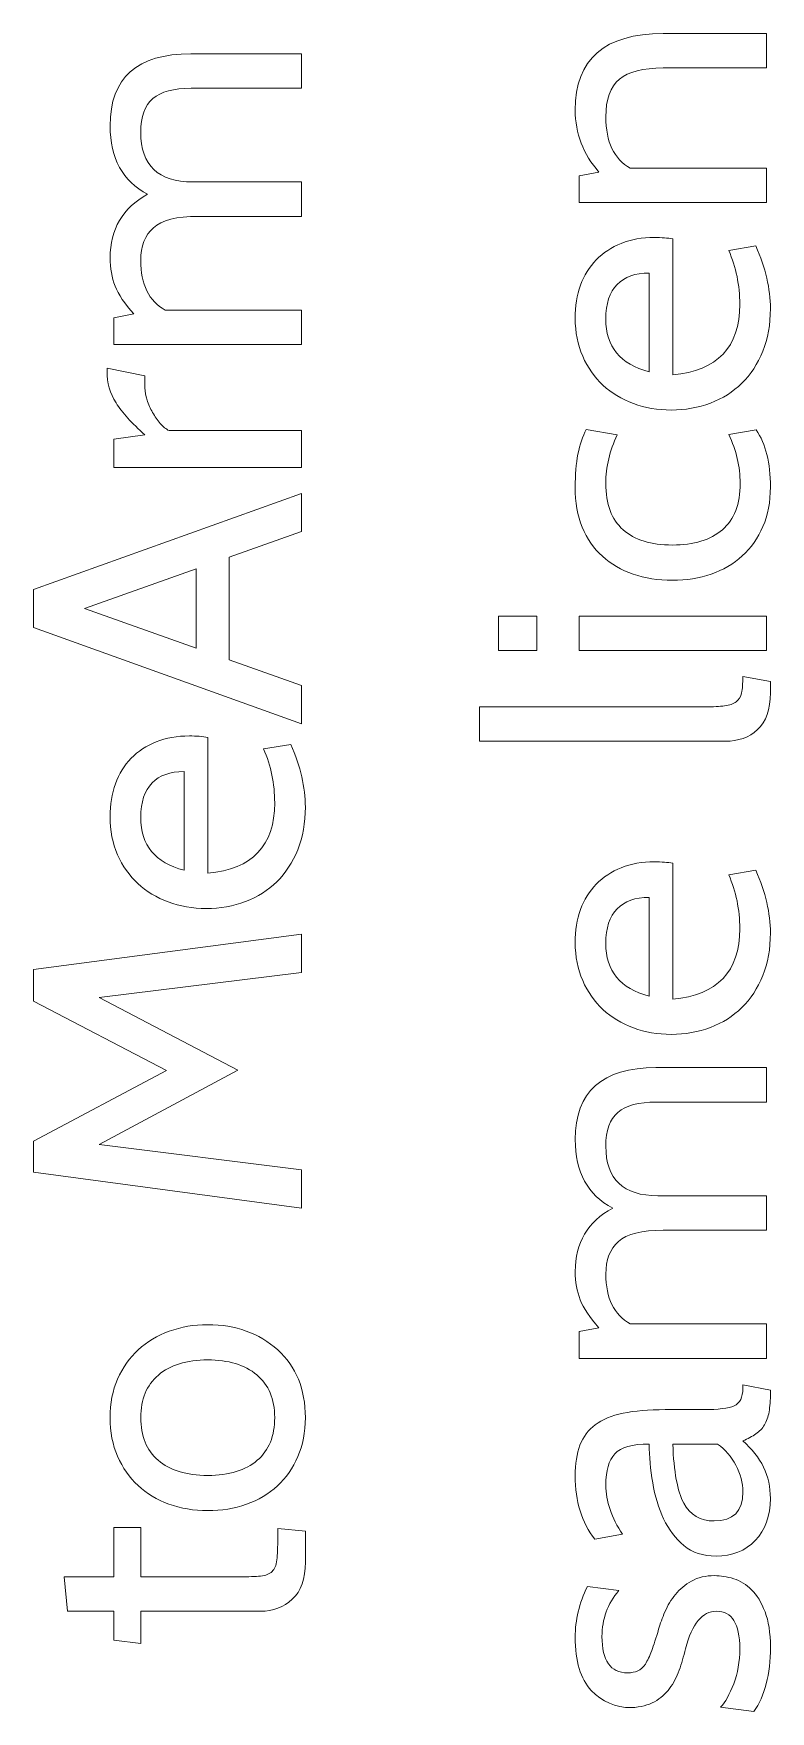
# Model space of a CAD drawing. Header units: centimetres. Extents: x -24 to 24.1, y -20.7 to 0.5.
# Drawn here: x 4.7891 to 4.9933, y -18.4268 to -17.9616 of the extents above; entities that cross this region are included whole.
import ezdxf

# ---------------------------------------------------------------- set-up
doc = ezdxf.new("R2010")
doc.units = ezdxf.units.CM
doc.header["$MEASUREMENT"] = 0
doc.layers.add('Layer 1', color=7, linetype='Continuous')

msp = doc.modelspace()

# ---------------------------------------------------------------- linework, layer by layer
at = {"layer": 'Layer 1', "color": 250, "lineweight": 9}
for points, knots in [([(4.99222, -17.961615), (4.99222, -17.961615), (4.99222, -17.971155), (4.99222, -17.971155), (4.99222, -17.971155), (4.99222, -17.971155), (4.96358, -17.971155), (4.96358, -17.971155), (4.96358, -17.971155), (4.958, -17.971155), (4.95395, -17.972205), (4.95144, -17.974285), (4.95144, -17.974285), (4.94893, -17.976375), (4.94767, -17.979855), (4.94767, -17.984735), (4.94767, -17.984735), (4.94767, -17.991665), (4.94993, -17.996395), (4.95446, -17.998945), (4.95446, -17.998945), (4.95446, -17.998945), (4.99222, -17.998945), (4.99222, -17.998945), (4.99222, -17.998945), (4.99222, -17.998945), (4.99222, -18.008485), (4.99222, -18.008485), (4.99222, -18.008485), (4.99222, -18.008485), (4.94025, -18.008485), (4.94025, -18.008485), (4.94025, -18.008485), (4.94025, -18.008485), (4.94025, -18.001065), (4.94025, -18.001065), (4.94025, -18.001065), (4.94025, -18.001065), (4.94576, -18.000005), (4.94576, -18.000005), (4.94576, -18.000005), (4.94138, -17.995055), (4.93919, -17.989325), (4.93919, -17.982825), (4.93919, -17.982825), (4.93919, -17.968685), (4.94732, -17.961615), (4.96358, -17.961615), (4.96358, -17.961615), (4.96358, -17.961615), (4.99222, -17.961615), (4.99222, -17.961615)], [0, 0, 0, 0, 0.0714286, 0.0714286, 0.0714286, 0.0714286, 0.1428571, 0.1428571, 0.1428571, 0.1428571, 0.2142857, 0.2142857, 0.2142857, 0.2142857, 0.2857143, 0.2857143, 0.2857143, 0.2857143, 0.3571429, 0.3571429, 0.3571429, 0.3571429, 0.4285714, 0.4285714, 0.4285714, 0.4285714, 0.5, 0.5, 0.5, 0.5, 0.5714286, 0.5714286, 0.5714286, 0.5714286, 0.6428571, 0.6428571, 0.6428571, 0.6428571, 0.7142857, 0.7142857, 0.7142857, 0.7142857, 0.7857143, 0.7857143, 0.7857143, 0.7857143, 0.8571429, 0.8571429, 0.8571429, 0.8571429, 1, 1, 1, 1]), ([(4.86336, -17.967235), (4.86336, -17.967235), (4.86336, -17.976775), (4.86336, -17.976775), (4.86336, -17.976775), (4.86336, -17.976775), (4.83281, -17.976775), (4.83281, -17.976775), (4.83281, -17.976775), (4.82794, -17.976775), (4.82438, -17.977735), (4.82216, -17.979645), (4.82216, -17.979645), (4.81993, -17.981555), (4.81882, -17.984665), (4.81882, -17.988975), (4.81882, -17.988975), (4.81882, -17.998165), (4.82362, -18.002765), (4.83324, -18.002765), (4.83324, -18.002765), (4.83324, -18.002765), (4.86336, -18.002765), (4.86336, -18.002765), (4.86336, -18.002765), (4.86336, -18.002765), (4.86336, -18.012305), (4.86336, -18.012305), (4.86336, -18.012305), (4.86336, -18.012305), (4.83472, -18.012305), (4.83472, -18.012305), (4.83472, -18.012305), (4.82879, -18.012305), (4.82465, -18.013345), (4.82232, -18.015435), (4.82232, -18.015435), (4.81998, -18.017525), (4.81882, -18.020545), (4.81882, -18.024505), (4.81882, -18.024505), (4.81882, -18.031145), (4.82108, -18.035745), (4.8256, -18.038285), (4.8256, -18.038285), (4.8256, -18.038285), (4.86336, -18.038285), (4.86336, -18.038285), (4.86336, -18.038285), (4.86336, -18.038285), (4.86336, -18.047835), (4.86336, -18.047835), (4.86336, -18.047835), (4.86336, -18.047835), (4.81139, -18.047835), (4.81139, -18.047835), (4.81139, -18.047835), (4.81139, -18.047835), (4.81139, -18.040415), (4.81139, -18.040415), (4.81139, -18.040415), (4.81139, -18.040415), (4.81691, -18.039355), (4.81691, -18.039355), (4.81691, -18.039355), (4.81436, -18.036525), (4.81263, -18.033945), (4.81171, -18.031605), (4.81171, -18.031605), (4.81079, -18.029275), (4.81033, -18.026655), (4.81033, -18.023765), (4.81033, -18.023765), (4.81033, -18.015845), (4.8138, -18.009975), (4.82072, -18.006155), (4.82072, -18.006155), (4.8138, -18.002555), (4.81033, -17.996225), (4.81033, -17.987175), (4.81033, -17.987175), (4.81033, -17.973875), (4.81779, -17.967235), (4.83271, -17.967235), (4.83271, -17.967235), (4.83271, -17.967235), (4.86336, -17.967235), (4.86336, -17.967235)], [0, 0, 0, 0, 0.0434783, 0.0434783, 0.0434783, 0.0434783, 0.0869565, 0.0869565, 0.0869565, 0.0869565, 0.1304348, 0.1304348, 0.1304348, 0.1304348, 0.173913, 0.173913, 0.173913, 0.173913, 0.2173913, 0.2173913, 0.2173913, 0.2173913, 0.2608696, 0.2608696, 0.2608696, 0.2608696, 0.3043478, 0.3043478, 0.3043478, 0.3043478, 0.3478261, 0.3478261, 0.3478261, 0.3478261, 0.3913043, 0.3913043, 0.3913043, 0.3913043, 0.4347826, 0.4347826, 0.4347826, 0.4347826, 0.4782609, 0.4782609, 0.4782609, 0.4782609, 0.5217391, 0.5217391, 0.5217391, 0.5217391, 0.5652174, 0.5652174, 0.5652174, 0.5652174, 0.6086957, 0.6086957, 0.6086957, 0.6086957, 0.6521739, 0.6521739, 0.6521739, 0.6521739, 0.6956522, 0.6956522, 0.6956522, 0.6956522, 0.7391304, 0.7391304, 0.7391304, 0.7391304, 0.7826087, 0.7826087, 0.7826087, 0.7826087, 0.826087, 0.826087, 0.826087, 0.826087, 0.8695652, 0.8695652, 0.8695652, 0.8695652, 0.9130435, 0.9130435, 0.9130435, 0.9130435, 1, 1, 1, 1]), ([(4.96623, -18.018565), (4.96623, -18.018565), (4.96623, -18.056215), (4.96623, -18.056215), (4.96623, -18.056215), (4.9786, -18.055085), (4.98479, -18.048575), (4.98479, -18.036705), (4.98479, -18.036705), (4.98479, -18.031395), (4.98377, -18.026415), (4.98172, -18.021745), (4.98172, -18.021745), (4.98172, -18.021745), (4.98925, -18.020475), (4.98925, -18.020475), (4.98925, -18.020475), (4.99193, -18.026625), (4.99328, -18.032425), (4.99328, -18.037865), (4.99328, -18.037865), (4.99328, -18.042255), (4.99257, -18.046195), (4.99115, -18.049695), (4.99115, -18.049695), (4.98974, -18.053195), (4.98781, -18.056145), (4.98537, -18.058545), (4.98537, -18.058545), (4.98294, -18.060955), (4.98004, -18.062785), (4.97668, -18.064065), (4.97668, -18.064065), (4.97332, -18.065335), (4.9697, -18.065975), (4.96581, -18.065975), (4.96581, -18.065975), (4.96206, -18.065975), (4.95856, -18.065375), (4.95531, -18.064165), (4.95531, -18.064165), (4.95206, -18.062965), (4.94925, -18.061275), (4.94688, -18.059075), (4.94688, -18.059075), (4.94451, -18.056885), (4.94263, -18.054215), (4.94126, -18.051075), (4.94126, -18.051075), (4.93988, -18.047925), (4.93919, -18.044405), (4.93919, -18.040515), (4.93919, -18.040515), (4.93919, -18.037195), (4.93968, -18.034155), (4.94067, -18.031395), (4.94067, -18.031395), (4.94166, -18.028645), (4.94311, -18.026285), (4.94502, -18.024345), (4.94502, -18.024345), (4.94693, -18.022405), (4.94925, -18.020885), (4.95197, -18.019785), (4.95197, -18.019785), (4.95469, -18.018685), (4.95775, -18.018145), (4.96114, -18.018145), (4.96114, -18.018145), (4.96312, -18.018145), (4.96482, -18.018285), (4.96623, -18.018565)], [0, 0, 0, 0, 0.0526316, 0.0526316, 0.0526316, 0.0526316, 0.1052632, 0.1052632, 0.1052632, 0.1052632, 0.1578947, 0.1578947, 0.1578947, 0.1578947, 0.2105263, 0.2105263, 0.2105263, 0.2105263, 0.2631579, 0.2631579, 0.2631579, 0.2631579, 0.3157895, 0.3157895, 0.3157895, 0.3157895, 0.3684211, 0.3684211, 0.3684211, 0.3684211, 0.4210526, 0.4210526, 0.4210526, 0.4210526, 0.4736842, 0.4736842, 0.4736842, 0.4736842, 0.5263158, 0.5263158, 0.5263158, 0.5263158, 0.5789474, 0.5789474, 0.5789474, 0.5789474, 0.6315789, 0.6315789, 0.6315789, 0.6315789, 0.6842105, 0.6842105, 0.6842105, 0.6842105, 0.7368421, 0.7368421, 0.7368421, 0.7368421, 0.7894737, 0.7894737, 0.7894737, 0.7894737, 0.8421053, 0.8421053, 0.8421053, 0.8421053, 0.8947368, 0.8947368, 0.8947368, 0.8947368, 1, 1, 1, 1]), ([(4.94767, -18.040735), (4.94767, -18.048435), (4.95167, -18.053315), (4.95966, -18.055365), (4.95966, -18.055365), (4.95966, -18.055365), (4.95966, -18.028005), (4.95966, -18.028005), (4.95966, -18.028005), (4.95584, -18.028005), (4.95289, -18.029065), (4.9508, -18.031185), (4.9508, -18.031185), (4.94871, -18.033305), (4.94767, -18.036485), (4.94767, -18.040735)], [0, 0, 0, 0, 0.2, 0.2, 0.2, 0.2, 0.4, 0.4, 0.4, 0.4, 0.6, 0.6, 0.6, 0.6, 1, 1, 1, 1]), ([(4.80948, -18.054415), (4.80948, -18.054415), (4.81998, -18.056535), (4.81998, -18.056535), (4.81998, -18.056535), (4.81998, -18.056535), (4.81998, -18.059815), (4.81998, -18.059815), (4.81998, -18.059815), (4.81998, -18.060875), (4.82018, -18.062015), (4.82057, -18.063215), (4.82057, -18.063215), (4.82095, -18.064415), (4.82147, -18.065565), (4.8221, -18.066665), (4.8221, -18.066665), (4.82274, -18.067755), (4.82345, -18.068765), (4.82422, -18.069685), (4.82422, -18.069685), (4.825, -18.070605), (4.82582, -18.071275), (4.82666, -18.071695), (4.82666, -18.071695), (4.82666, -18.071695), (4.86336, -18.071695), (4.86336, -18.071695), (4.86336, -18.071695), (4.86336, -18.071695), (4.86336, -18.081875), (4.86336, -18.081875), (4.86336, -18.081875), (4.86336, -18.081875), (4.81139, -18.081875), (4.81139, -18.081875), (4.81139, -18.081875), (4.81139, -18.081875), (4.81139, -18.074035), (4.81139, -18.074035), (4.81139, -18.074035), (4.81139, -18.074035), (4.81998, -18.072865), (4.81998, -18.072865), (4.81998, -18.072865), (4.81631, -18.069615), (4.81364, -18.066665), (4.81198, -18.064005), (4.81198, -18.064005), (4.81031, -18.061355), (4.80948, -18.058445), (4.80948, -18.055255), (4.80948, -18.055255), (4.80948, -18.055255), (4.80948, -18.054415), (4.80948, -18.054415)], [0, 0, 0, 0, 0.0666667, 0.0666667, 0.0666667, 0.0666667, 0.1333333, 0.1333333, 0.1333333, 0.1333333, 0.2, 0.2, 0.2, 0.2, 0.2666667, 0.2666667, 0.2666667, 0.2666667, 0.3333333, 0.3333333, 0.3333333, 0.3333333, 0.4, 0.4, 0.4, 0.4, 0.4666667, 0.4666667, 0.4666667, 0.4666667, 0.5333333, 0.5333333, 0.5333333, 0.5333333, 0.6, 0.6, 0.6, 0.6, 0.6666667, 0.6666667, 0.6666667, 0.6666667, 0.7333333, 0.7333333, 0.7333333, 0.7333333, 0.8, 0.8, 0.8, 0.8, 0.8666667, 0.8666667, 0.8666667, 0.8666667, 1, 1, 1, 1]), ([(4.99328, -18.087285), (4.99328, -18.091455), (4.99259, -18.095135), (4.99121, -18.098315), (4.99121, -18.098315), (4.98983, -18.101505), (4.98792, -18.104205), (4.98548, -18.106435), (4.98548, -18.106435), (4.98304, -18.108655), (4.98018, -18.110335), (4.97689, -18.111465), (4.97689, -18.111465), (4.9736, -18.112595), (4.97001, -18.113165), (4.96613, -18.113165), (4.96613, -18.113165), (4.96217, -18.113165), (4.95854, -18.112595), (4.95526, -18.111465), (4.95526, -18.111465), (4.95197, -18.110335), (4.94912, -18.108695), (4.94672, -18.106535), (4.94672, -18.106535), (4.94431, -18.104385), (4.94246, -18.101695), (4.94115, -18.098475), (4.94115, -18.098475), (4.93984, -18.095255), (4.93919, -18.091565), (4.93919, -18.087395), (4.93919, -18.087395), (4.93919, -18.080465), (4.94021, -18.075125), (4.94226, -18.071375), (4.94226, -18.071375), (4.94226, -18.071375), (4.95085, -18.072865), (4.95085, -18.072865), (4.95085, -18.072865), (4.94873, -18.077245), (4.94767, -18.081735), (4.94767, -18.086335), (4.94767, -18.086335), (4.94767, -18.092065), (4.94926, -18.096335), (4.95245, -18.099165), (4.95245, -18.099165), (4.95563, -18.101995), (4.96019, -18.103405), (4.96613, -18.103405), (4.96613, -18.103405), (4.97206, -18.103405), (4.97668, -18.101995), (4.97997, -18.099165), (4.97997, -18.099165), (4.98325, -18.096335), (4.9849, -18.092065), (4.9849, -18.086335), (4.9849, -18.086335), (4.9849, -18.081665), (4.98384, -18.077145), (4.98172, -18.072755), (4.98172, -18.072755), (4.98172, -18.072755), (4.98935, -18.071485), (4.98935, -18.071485), (4.98935, -18.071485), (4.99197, -18.075375), (4.99328, -18.080645), (4.99328, -18.087285)], [0, 0, 0, 0, 0.0526316, 0.0526316, 0.0526316, 0.0526316, 0.1052632, 0.1052632, 0.1052632, 0.1052632, 0.1578947, 0.1578947, 0.1578947, 0.1578947, 0.2105263, 0.2105263, 0.2105263, 0.2105263, 0.2631579, 0.2631579, 0.2631579, 0.2631579, 0.3157895, 0.3157895, 0.3157895, 0.3157895, 0.3684211, 0.3684211, 0.3684211, 0.3684211, 0.4210526, 0.4210526, 0.4210526, 0.4210526, 0.4736842, 0.4736842, 0.4736842, 0.4736842, 0.5263158, 0.5263158, 0.5263158, 0.5263158, 0.5789474, 0.5789474, 0.5789474, 0.5789474, 0.6315789, 0.6315789, 0.6315789, 0.6315789, 0.6842105, 0.6842105, 0.6842105, 0.6842105, 0.7368421, 0.7368421, 0.7368421, 0.7368421, 0.7894737, 0.7894737, 0.7894737, 0.7894737, 0.8421053, 0.8421053, 0.8421053, 0.8421053, 0.8947368, 0.8947368, 0.8947368, 0.8947368, 1, 1, 1, 1]), ([(4.86336, -18.089095), (4.86336, -18.089095), (4.86336, -18.099695), (4.86336, -18.099695), (4.86336, -18.099695), (4.86336, -18.099695), (4.84331, -18.106805), (4.84331, -18.106805), (4.84331, -18.106805), (4.84331, -18.106805), (4.84331, -18.135225), (4.84331, -18.135225), (4.84331, -18.135225), (4.84331, -18.135225), (4.86336, -18.142335), (4.86336, -18.142335), (4.86336, -18.142335), (4.86336, -18.142335), (4.86336, -18.152935), (4.86336, -18.152935), (4.86336, -18.152935), (4.86336, -18.152935), (4.78912, -18.126315), (4.78912, -18.126315), (4.78912, -18.126315), (4.78912, -18.126315), (4.78912, -18.115705), (4.78912, -18.115705), (4.78912, -18.115705), (4.78912, -18.115705), (4.86336, -18.089095), (4.86336, -18.089095)], [0, 0, 0, 0, 0.1111111, 0.1111111, 0.1111111, 0.1111111, 0.2222222, 0.2222222, 0.2222222, 0.2222222, 0.3333333, 0.3333333, 0.3333333, 0.3333333, 0.4444444, 0.4444444, 0.4444444, 0.4444444, 0.5555556, 0.5555556, 0.5555556, 0.5555556, 0.6666667, 0.6666667, 0.6666667, 0.6666667, 0.7777778, 0.7777778, 0.7777778, 0.7777778, 1, 1, 1, 1]), ([(4.83419, -18.109985), (4.83419, -18.109985), (4.80323, -18.121015), (4.80323, -18.121015), (4.80323, -18.121015), (4.80323, -18.121015), (4.83419, -18.132045), (4.83419, -18.132045), (4.83419, -18.132045), (4.83419, -18.132045), (4.83419, -18.109985), (4.83419, -18.109985)], [0, 0, 0, 0, 0.25, 0.25, 0.25, 0.25, 0.5, 0.5, 0.5, 0.5, 1, 1, 1, 1]), ([(4.92858, -18.123135), (4.92858, -18.123135), (4.92858, -18.132675), (4.92858, -18.132675), (4.92858, -18.132675), (4.92858, -18.132675), (4.91798, -18.132675), (4.91798, -18.132675), (4.91798, -18.132675), (4.91798, -18.132675), (4.91798, -18.123135), (4.91798, -18.123135), (4.91798, -18.123135), (4.91798, -18.123135), (4.92858, -18.123135), (4.92858, -18.123135)], [0, 0, 0, 0, 0.2, 0.2, 0.2, 0.2, 0.4, 0.4, 0.4, 0.4, 0.6, 0.6, 0.6, 0.6, 1, 1, 1, 1]), ([(4.99222, -18.123135), (4.99222, -18.123135), (4.99222, -18.132675), (4.99222, -18.132675), (4.99222, -18.132675), (4.99222, -18.132675), (4.94025, -18.132675), (4.94025, -18.132675), (4.94025, -18.132675), (4.94025, -18.132675), (4.94025, -18.123135), (4.94025, -18.123135), (4.94025, -18.123135), (4.94025, -18.123135), (4.99222, -18.123135), (4.99222, -18.123135)], [0, 0, 0, 0, 0.2, 0.2, 0.2, 0.2, 0.4, 0.4, 0.4, 0.4, 0.6, 0.6, 0.6, 0.6, 1, 1, 1, 1]), ([(4.98564, -18.139895), (4.98564, -18.139895), (4.99328, -18.141265), (4.99328, -18.141265), (4.99328, -18.141265), (4.99328, -18.141265), (4.99328, -18.144345), (4.99328, -18.144345), (4.99328, -18.144345), (4.99328, -18.149015), (4.99209, -18.152425), (4.98972, -18.154575), (4.98972, -18.154575), (4.98735, -18.156735), (4.98437, -18.157815), (4.98076, -18.157815), (4.98076, -18.157815), (4.98076, -18.157815), (4.91267, -18.157815), (4.91267, -18.157815), (4.91267, -18.157815), (4.91267, -18.157815), (4.91267, -18.148265), (4.91267, -18.148265), (4.91267, -18.148265), (4.91267, -18.148265), (4.97525, -18.148265), (4.97525, -18.148265), (4.97525, -18.148265), (4.97744, -18.148265), (4.97922, -18.148175), (4.9806, -18.148005), (4.9806, -18.148005), (4.98198, -18.147825), (4.98304, -18.147455), (4.98378, -18.146885), (4.98378, -18.146885), (4.98453, -18.146325), (4.98502, -18.145495), (4.98527, -18.144395), (4.98527, -18.144395), (4.98552, -18.143305), (4.98564, -18.141795), (4.98564, -18.139895)], [0, 0, 0, 0, 0.0833333, 0.0833333, 0.0833333, 0.0833333, 0.1666667, 0.1666667, 0.1666667, 0.1666667, 0.25, 0.25, 0.25, 0.25, 0.3333333, 0.3333333, 0.3333333, 0.3333333, 0.4166667, 0.4166667, 0.4166667, 0.4166667, 0.5, 0.5, 0.5, 0.5, 0.5833333, 0.5833333, 0.5833333, 0.5833333, 0.6666667, 0.6666667, 0.6666667, 0.6666667, 0.75, 0.75, 0.75, 0.75, 0.8333333, 0.8333333, 0.8333333, 0.8333333, 1, 1, 1, 1]), ([(4.83738, -18.156755), (4.83738, -18.156755), (4.83738, -18.194405), (4.83738, -18.194405), (4.83738, -18.194405), (4.84975, -18.193275), (4.85593, -18.186765), (4.85593, -18.174885), (4.85593, -18.174885), (4.85593, -18.169585), (4.85491, -18.164605), (4.85286, -18.159935), (4.85286, -18.159935), (4.85286, -18.159935), (4.86039, -18.158665), (4.86039, -18.158665), (4.86039, -18.158665), (4.86308, -18.164815), (4.86442, -18.170615), (4.86442, -18.176055), (4.86442, -18.176055), (4.86442, -18.180435), (4.86371, -18.184385), (4.8623, -18.187875), (4.8623, -18.187875), (4.86088, -18.191375), (4.85896, -18.194335), (4.85652, -18.196735), (4.85652, -18.196735), (4.85408, -18.199135), (4.85118, -18.200975), (4.84782, -18.202245), (4.84782, -18.202245), (4.84446, -18.203525), (4.84084, -18.204155), (4.83695, -18.204155), (4.83695, -18.204155), (4.8332, -18.204155), (4.8297, -18.203555), (4.82645, -18.202355), (4.82645, -18.202355), (4.8232, -18.201155), (4.82039, -18.199455), (4.81802, -18.197265), (4.81802, -18.197265), (4.81565, -18.195075), (4.81378, -18.192405), (4.8124, -18.189255), (4.8124, -18.189255), (4.81102, -18.186115), (4.81033, -18.182595), (4.81033, -18.178705), (4.81033, -18.178705), (4.81033, -18.175385), (4.81083, -18.172345), (4.81182, -18.169585), (4.81182, -18.169585), (4.81281, -18.166825), (4.81425, -18.164475), (4.81616, -18.162535), (4.81616, -18.162535), (4.81807, -18.160585), (4.82039, -18.159065), (4.82311, -18.157975), (4.82311, -18.157975), (4.82583, -18.156875), (4.82889, -18.156325), (4.83228, -18.156325), (4.83228, -18.156325), (4.83426, -18.156325), (4.83596, -18.156465), (4.83738, -18.156755)], [0, 0, 0, 0, 0.0526316, 0.0526316, 0.0526316, 0.0526316, 0.1052632, 0.1052632, 0.1052632, 0.1052632, 0.1578947, 0.1578947, 0.1578947, 0.1578947, 0.2105263, 0.2105263, 0.2105263, 0.2105263, 0.2631579, 0.2631579, 0.2631579, 0.2631579, 0.3157895, 0.3157895, 0.3157895, 0.3157895, 0.3684211, 0.3684211, 0.3684211, 0.3684211, 0.4210526, 0.4210526, 0.4210526, 0.4210526, 0.4736842, 0.4736842, 0.4736842, 0.4736842, 0.5263158, 0.5263158, 0.5263158, 0.5263158, 0.5789474, 0.5789474, 0.5789474, 0.5789474, 0.6315789, 0.6315789, 0.6315789, 0.6315789, 0.6842105, 0.6842105, 0.6842105, 0.6842105, 0.7368421, 0.7368421, 0.7368421, 0.7368421, 0.7894737, 0.7894737, 0.7894737, 0.7894737, 0.8421053, 0.8421053, 0.8421053, 0.8421053, 0.8947368, 0.8947368, 0.8947368, 0.8947368, 1, 1, 1, 1]), ([(4.81882, -18.178915), (4.81882, -18.186625), (4.82281, -18.191505), (4.8308, -18.193555), (4.8308, -18.193555), (4.8308, -18.193555), (4.8308, -18.166195), (4.8308, -18.166195), (4.8308, -18.166195), (4.82698, -18.166195), (4.82403, -18.167255), (4.82194, -18.169375), (4.82194, -18.169375), (4.81986, -18.171495), (4.81882, -18.174675), (4.81882, -18.178915)], [0, 0, 0, 0, 0.2, 0.2, 0.2, 0.2, 0.4, 0.4, 0.4, 0.4, 0.6, 0.6, 0.6, 0.6, 1, 1, 1, 1]), ([(4.96623, -18.191645), (4.96623, -18.191645), (4.96623, -18.229295), (4.96623, -18.229295), (4.96623, -18.229295), (4.9786, -18.228165), (4.98479, -18.221655), (4.98479, -18.209785), (4.98479, -18.209785), (4.98479, -18.204475), (4.98377, -18.199495), (4.98172, -18.194825), (4.98172, -18.194825), (4.98172, -18.194825), (4.98925, -18.193555), (4.98925, -18.193555), (4.98925, -18.193555), (4.99193, -18.199705), (4.99328, -18.205505), (4.99328, -18.210945), (4.99328, -18.210945), (4.99328, -18.215335), (4.99257, -18.219275), (4.99115, -18.222775), (4.99115, -18.222775), (4.98974, -18.226275), (4.98781, -18.229225), (4.98537, -18.231625), (4.98537, -18.231625), (4.98294, -18.234035), (4.98004, -18.235865), (4.97668, -18.237145), (4.97668, -18.237145), (4.97332, -18.238415), (4.9697, -18.239055), (4.96581, -18.239055), (4.96581, -18.239055), (4.96206, -18.239055), (4.95856, -18.238455), (4.95531, -18.237245), (4.95531, -18.237245), (4.95206, -18.236045), (4.94925, -18.234355), (4.94688, -18.232155), (4.94688, -18.232155), (4.94451, -18.229965), (4.94263, -18.227295), (4.94126, -18.224155), (4.94126, -18.224155), (4.93988, -18.221005), (4.93919, -18.217485), (4.93919, -18.213595), (4.93919, -18.213595), (4.93919, -18.210275), (4.93968, -18.207235), (4.94067, -18.204475), (4.94067, -18.204475), (4.94166, -18.201725), (4.94311, -18.199375), (4.94502, -18.197425), (4.94502, -18.197425), (4.94693, -18.195485), (4.94925, -18.193965), (4.95197, -18.192865), (4.95197, -18.192865), (4.95469, -18.191765), (4.95775, -18.191225), (4.96114, -18.191225), (4.96114, -18.191225), (4.96312, -18.191225), (4.96482, -18.191365), (4.96623, -18.191645)], [0, 0, 0, 0, 0.0526316, 0.0526316, 0.0526316, 0.0526316, 0.1052632, 0.1052632, 0.1052632, 0.1052632, 0.1578947, 0.1578947, 0.1578947, 0.1578947, 0.2105263, 0.2105263, 0.2105263, 0.2105263, 0.2631579, 0.2631579, 0.2631579, 0.2631579, 0.3157895, 0.3157895, 0.3157895, 0.3157895, 0.3684211, 0.3684211, 0.3684211, 0.3684211, 0.4210526, 0.4210526, 0.4210526, 0.4210526, 0.4736842, 0.4736842, 0.4736842, 0.4736842, 0.5263158, 0.5263158, 0.5263158, 0.5263158, 0.5789474, 0.5789474, 0.5789474, 0.5789474, 0.6315789, 0.6315789, 0.6315789, 0.6315789, 0.6842105, 0.6842105, 0.6842105, 0.6842105, 0.7368421, 0.7368421, 0.7368421, 0.7368421, 0.7894737, 0.7894737, 0.7894737, 0.7894737, 0.8421053, 0.8421053, 0.8421053, 0.8421053, 0.8947368, 0.8947368, 0.8947368, 0.8947368, 1, 1, 1, 1]), ([(4.94767, -18.213815), (4.94767, -18.221515), (4.95167, -18.226395), (4.95966, -18.228445), (4.95966, -18.228445), (4.95966, -18.228445), (4.95966, -18.201085), (4.95966, -18.201085), (4.95966, -18.201085), (4.95584, -18.201085), (4.95289, -18.202145), (4.9508, -18.204265), (4.9508, -18.204265), (4.94871, -18.206385), (4.94767, -18.209565), (4.94767, -18.213815)], [0, 0, 0, 0, 0.2, 0.2, 0.2, 0.2, 0.4, 0.4, 0.4, 0.4, 0.6, 0.6, 0.6, 0.6, 1, 1, 1, 1]), ([(4.86336, -18.211265), (4.86336, -18.211265), (4.86336, -18.221875), (4.86336, -18.221875), (4.86336, -18.221875), (4.86336, -18.221875), (4.80726, -18.228875), (4.80726, -18.228875), (4.80726, -18.228875), (4.80726, -18.228875), (4.84575, -18.249025), (4.84575, -18.249025), (4.84575, -18.249025), (4.84575, -18.249025), (4.80726, -18.269595), (4.80726, -18.269595), (4.80726, -18.269595), (4.80726, -18.269595), (4.86336, -18.276595), (4.86336, -18.276595), (4.86336, -18.276595), (4.86336, -18.276595), (4.86336, -18.287205), (4.86336, -18.287205), (4.86336, -18.287205), (4.86336, -18.287205), (4.78912, -18.277235), (4.78912, -18.277235), (4.78912, -18.277235), (4.78912, -18.277235), (4.78912, -18.268645), (4.78912, -18.268645), (4.78912, -18.268645), (4.78912, -18.268645), (4.82592, -18.249125), (4.82592, -18.249125), (4.82592, -18.249125), (4.82592, -18.249125), (4.78912, -18.229825), (4.78912, -18.229825), (4.78912, -18.229825), (4.78912, -18.229825), (4.78912, -18.221125), (4.78912, -18.221125), (4.78912, -18.221125), (4.78912, -18.221125), (4.86336, -18.211265), (4.86336, -18.211265)], [0, 0, 0, 0, 0.0769231, 0.0769231, 0.0769231, 0.0769231, 0.1538462, 0.1538462, 0.1538462, 0.1538462, 0.2307692, 0.2307692, 0.2307692, 0.2307692, 0.3076923, 0.3076923, 0.3076923, 0.3076923, 0.3846154, 0.3846154, 0.3846154, 0.3846154, 0.4615385, 0.4615385, 0.4615385, 0.4615385, 0.5384615, 0.5384615, 0.5384615, 0.5384615, 0.6153846, 0.6153846, 0.6153846, 0.6153846, 0.6923077, 0.6923077, 0.6923077, 0.6923077, 0.7692308, 0.7692308, 0.7692308, 0.7692308, 0.8461538, 0.8461538, 0.8461538, 0.8461538, 1, 1, 1, 1]), ([(4.99222, -18.248275), (4.99222, -18.248275), (4.99222, -18.257825), (4.99222, -18.257825), (4.99222, -18.257825), (4.99222, -18.257825), (4.96167, -18.257825), (4.96167, -18.257825), (4.96167, -18.257825), (4.95679, -18.257825), (4.95324, -18.258775), (4.95101, -18.260685), (4.95101, -18.260685), (4.94879, -18.262595), (4.94767, -18.265705), (4.94767, -18.270015), (4.94767, -18.270015), (4.94767, -18.279215), (4.95248, -18.283805), (4.9621, -18.283805), (4.9621, -18.283805), (4.9621, -18.283805), (4.99222, -18.283805), (4.99222, -18.283805), (4.99222, -18.283805), (4.99222, -18.283805), (4.99222, -18.293355), (4.99222, -18.293355), (4.99222, -18.293355), (4.99222, -18.293355), (4.96358, -18.293355), (4.96358, -18.293355), (4.96358, -18.293355), (4.95764, -18.293355), (4.95351, -18.294395), (4.95117, -18.296485), (4.95117, -18.296485), (4.94884, -18.298565), (4.94767, -18.301585), (4.94767, -18.305545), (4.94767, -18.305545), (4.94767, -18.312195), (4.94993, -18.316785), (4.95446, -18.319335), (4.95446, -18.319335), (4.95446, -18.319335), (4.99222, -18.319335), (4.99222, -18.319335), (4.99222, -18.319335), (4.99222, -18.319335), (4.99222, -18.328875), (4.99222, -18.328875), (4.99222, -18.328875), (4.99222, -18.328875), (4.94025, -18.328875), (4.94025, -18.328875), (4.94025, -18.328875), (4.94025, -18.328875), (4.94025, -18.321455), (4.94025, -18.321455), (4.94025, -18.321455), (4.94025, -18.321455), (4.94576, -18.320395), (4.94576, -18.320395), (4.94576, -18.320395), (4.94322, -18.317565), (4.94149, -18.314985), (4.94057, -18.312655), (4.94057, -18.312655), (4.93965, -18.310325), (4.93919, -18.307705), (4.93919, -18.304805), (4.93919, -18.304805), (4.93919, -18.296885), (4.94265, -18.291015), (4.94958, -18.287205), (4.94958, -18.287205), (4.94265, -18.283595), (4.93919, -18.277265), (4.93919, -18.268215), (4.93919, -18.268215), (4.93919, -18.254925), (4.94665, -18.248275), (4.96157, -18.248275), (4.96157, -18.248275), (4.96157, -18.248275), (4.99222, -18.248275), (4.99222, -18.248275)], [0, 0, 0, 0, 0.0434783, 0.0434783, 0.0434783, 0.0434783, 0.0869565, 0.0869565, 0.0869565, 0.0869565, 0.1304348, 0.1304348, 0.1304348, 0.1304348, 0.173913, 0.173913, 0.173913, 0.173913, 0.2173913, 0.2173913, 0.2173913, 0.2173913, 0.2608696, 0.2608696, 0.2608696, 0.2608696, 0.3043478, 0.3043478, 0.3043478, 0.3043478, 0.3478261, 0.3478261, 0.3478261, 0.3478261, 0.3913043, 0.3913043, 0.3913043, 0.3913043, 0.4347826, 0.4347826, 0.4347826, 0.4347826, 0.4782609, 0.4782609, 0.4782609, 0.4782609, 0.5217391, 0.5217391, 0.5217391, 0.5217391, 0.5652174, 0.5652174, 0.5652174, 0.5652174, 0.6086957, 0.6086957, 0.6086957, 0.6086957, 0.6521739, 0.6521739, 0.6521739, 0.6521739, 0.6956522, 0.6956522, 0.6956522, 0.6956522, 0.7391304, 0.7391304, 0.7391304, 0.7391304, 0.7826087, 0.7826087, 0.7826087, 0.7826087, 0.826087, 0.826087, 0.826087, 0.826087, 0.8695652, 0.8695652, 0.8695652, 0.8695652, 0.9130435, 0.9130435, 0.9130435, 0.9130435, 1, 1, 1, 1]), ([(4.85678, -18.326545), (4.86187, -18.331145), (4.86442, -18.337395), (4.86442, -18.345315), (4.86442, -18.345315), (4.86442, -18.349345), (4.86373, -18.352955), (4.86235, -18.356135), (4.86235, -18.356135), (4.86097, -18.359315), (4.85908, -18.362025), (4.85668, -18.364245), (4.85668, -18.364245), (4.85427, -18.366475), (4.85141, -18.368175), (4.84809, -18.369345), (4.84809, -18.369345), (4.84476, -18.370505), (4.84119, -18.371095), (4.83738, -18.371095), (4.83738, -18.371095), (4.83349, -18.371095), (4.8299, -18.370485), (4.82661, -18.369285), (4.82661, -18.369285), (4.82332, -18.368085), (4.82048, -18.366375), (4.81807, -18.364145), (4.81807, -18.364145), (4.81567, -18.361915), (4.81378, -18.359215), (4.8124, -18.356025), (4.8124, -18.356025), (4.81102, -18.352845), (4.81033, -18.349275), (4.81033, -18.345315), (4.81033, -18.345315), (4.81033, -18.341355), (4.81102, -18.337785), (4.8124, -18.334605), (4.8124, -18.334605), (4.81378, -18.331425), (4.81569, -18.328725), (4.81813, -18.326495), (4.81813, -18.326495), (4.82057, -18.324265), (4.82343, -18.322555), (4.82672, -18.321355), (4.82672, -18.321355), (4.83, -18.320145), (4.83356, -18.319545), (4.83738, -18.319545), (4.83738, -18.319545), (4.84515, -18.319545), (4.85162, -18.321885), (4.85678, -18.326545)], [0, 0, 0, 0, 0.0666667, 0.0666667, 0.0666667, 0.0666667, 0.1333333, 0.1333333, 0.1333333, 0.1333333, 0.2, 0.2, 0.2, 0.2, 0.2666667, 0.2666667, 0.2666667, 0.2666667, 0.3333333, 0.3333333, 0.3333333, 0.3333333, 0.4, 0.4, 0.4, 0.4, 0.4666667, 0.4666667, 0.4666667, 0.4666667, 0.5333333, 0.5333333, 0.5333333, 0.5333333, 0.6, 0.6, 0.6, 0.6, 0.6666667, 0.6666667, 0.6666667, 0.6666667, 0.7333333, 0.7333333, 0.7333333, 0.7333333, 0.8, 0.8, 0.8, 0.8, 0.8666667, 0.8666667, 0.8666667, 0.8666667, 1, 1, 1, 1]), ([(4.82369, -18.333545), (4.82044, -18.336305), (4.81882, -18.340225), (4.81882, -18.345315), (4.81882, -18.345315), (4.81882, -18.350405), (4.82042, -18.354355), (4.82364, -18.357145), (4.82364, -18.357145), (4.82686, -18.359935), (4.83144, -18.361335), (4.83738, -18.361335), (4.83738, -18.361335), (4.84331, -18.361335), (4.84789, -18.359935), (4.85111, -18.357145), (4.85111, -18.357145), (4.85433, -18.354355), (4.85593, -18.350405), (4.85593, -18.345315), (4.85593, -18.345315), (4.85593, -18.340155), (4.85427, -18.336195), (4.85095, -18.333445), (4.85095, -18.333445), (4.84763, -18.330685), (4.8431, -18.329305), (4.83738, -18.329305), (4.83738, -18.329305), (4.83151, -18.329305), (4.82695, -18.330715), (4.82369, -18.333545)], [0, 0, 0, 0, 0.1111111, 0.1111111, 0.1111111, 0.1111111, 0.2222222, 0.2222222, 0.2222222, 0.2222222, 0.3333333, 0.3333333, 0.3333333, 0.3333333, 0.4444444, 0.4444444, 0.4444444, 0.4444444, 0.5555556, 0.5555556, 0.5555556, 0.5555556, 0.6666667, 0.6666667, 0.6666667, 0.6666667, 0.7777778, 0.7777778, 0.7777778, 0.7777778, 1, 1, 1, 1]), ([(4.98564, -18.336195), (4.98564, -18.336195), (4.99328, -18.337685), (4.99328, -18.337685), (4.99328, -18.337685), (4.99328, -18.337685), (4.99328, -18.338425), (4.99328, -18.338425), (4.99328, -18.338425), (4.99328, -18.340545), (4.99315, -18.342315), (4.9929, -18.343725), (4.9929, -18.343725), (4.99266, -18.345145), (4.99223, -18.346345), (4.99163, -18.347335), (4.99163, -18.347335), (4.99103, -18.348325), (4.99024, -18.349155), (4.98925, -18.349825), (4.98925, -18.349825), (4.98826, -18.350495), (4.98705, -18.351155), (4.98564, -18.351785), (4.98564, -18.351785), (4.99073, -18.356175), (4.99328, -18.361475), (4.99328, -18.367695), (4.99328, -18.367695), (4.99328, -18.372575), (4.99188, -18.376465), (4.98909, -18.379365), (4.98909, -18.379365), (4.98629, -18.382265), (4.98267, -18.383715), (4.97822, -18.383715), (4.97822, -18.383715), (4.97461, -18.383715), (4.97164, -18.382735), (4.96931, -18.380795), (4.96931, -18.380795), (4.96697, -18.378845), (4.9651, -18.376375), (4.96369, -18.373365), (4.96369, -18.373365), (4.96227, -18.370365), (4.96126, -18.367025), (4.96066, -18.363345), (4.96066, -18.363345), (4.96006, -18.359675), (4.95973, -18.356105), (4.95966, -18.352635), (4.95966, -18.352635), (4.95499, -18.352635), (4.95183, -18.353535), (4.95017, -18.355345), (4.95017, -18.355345), (4.9485, -18.357145), (4.94767, -18.360025), (4.94767, -18.363985), (4.94767, -18.363985), (4.94767, -18.368505), (4.94923, -18.373065), (4.95234, -18.377665), (4.95234, -18.377665), (4.95234, -18.377665), (4.9446, -18.379045), (4.9446, -18.379045), (4.9446, -18.379045), (4.94099, -18.374375), (4.93919, -18.368505), (4.93919, -18.361435), (4.93919, -18.361435), (4.93919, -18.358115), (4.93963, -18.355285), (4.94051, -18.352955), (4.94051, -18.352955), (4.9414, -18.350625), (4.94281, -18.348725), (4.94476, -18.347285), (4.94476, -18.347285), (4.9467, -18.345835), (4.94926, -18.344775), (4.95245, -18.344095), (4.95245, -18.344095), (4.95563, -18.343425), (4.95951, -18.343095), (4.96411, -18.343095), (4.96411, -18.343095), (4.96411, -18.343095), (4.97472, -18.343095), (4.97472, -18.343095), (4.97472, -18.343095), (4.97882, -18.343095), (4.98166, -18.342735), (4.98325, -18.342035), (4.98325, -18.342035), (4.98484, -18.341325), (4.98564, -18.339695), (4.98564, -18.337155), (4.98564, -18.337155), (4.98564, -18.337155), (4.98564, -18.336195), (4.98564, -18.336195)], [0, 0, 0, 0, 0.037037, 0.037037, 0.037037, 0.037037, 0.0740741, 0.0740741, 0.0740741, 0.0740741, 0.1111111, 0.1111111, 0.1111111, 0.1111111, 0.1481481, 0.1481481, 0.1481481, 0.1481481, 0.1851852, 0.1851852, 0.1851852, 0.1851852, 0.2222222, 0.2222222, 0.2222222, 0.2222222, 0.2592593, 0.2592593, 0.2592593, 0.2592593, 0.2962963, 0.2962963, 0.2962963, 0.2962963, 0.3333333, 0.3333333, 0.3333333, 0.3333333, 0.3703704, 0.3703704, 0.3703704, 0.3703704, 0.4074074, 0.4074074, 0.4074074, 0.4074074, 0.4444444, 0.4444444, 0.4444444, 0.4444444, 0.4814815, 0.4814815, 0.4814815, 0.4814815, 0.5185185, 0.5185185, 0.5185185, 0.5185185, 0.5555556, 0.5555556, 0.5555556, 0.5555556, 0.5925926, 0.5925926, 0.5925926, 0.5925926, 0.6296296, 0.6296296, 0.6296296, 0.6296296, 0.6666667, 0.6666667, 0.6666667, 0.6666667, 0.7037037, 0.7037037, 0.7037037, 0.7037037, 0.7407407, 0.7407407, 0.7407407, 0.7407407, 0.7777778, 0.7777778, 0.7777778, 0.7777778, 0.8148148, 0.8148148, 0.8148148, 0.8148148, 0.8518519, 0.8518519, 0.8518519, 0.8518519, 0.8888889, 0.8888889, 0.8888889, 0.8888889, 0.9259259, 0.9259259, 0.9259259, 0.9259259, 1, 1, 1, 1]), ([(4.97864, -18.352635), (4.97864, -18.352635), (4.96623, -18.352635), (4.96623, -18.352635), (4.96623, -18.352635), (4.96651, -18.360275), (4.96752, -18.365735), (4.96926, -18.369025), (4.96926, -18.369025), (4.97099, -18.372305), (4.9738, -18.373955), (4.97769, -18.373955), (4.97769, -18.373955), (4.98299, -18.373955), (4.98564, -18.371265), (4.98564, -18.365895), (4.98564, -18.365895), (4.98564, -18.363345), (4.985, -18.360895), (4.98373, -18.358525), (4.98373, -18.358525), (4.98246, -18.356155), (4.98076, -18.354195), (4.97864, -18.352635)], [0, 0, 0, 0, 0.1428571, 0.1428571, 0.1428571, 0.1428571, 0.2857143, 0.2857143, 0.2857143, 0.2857143, 0.4285714, 0.4285714, 0.4285714, 0.4285714, 0.5714286, 0.5714286, 0.5714286, 0.5714286, 0.7142857, 0.7142857, 0.7142857, 0.7142857, 1, 1, 1, 1]), ([(4.85678, -18.376075), (4.85678, -18.376075), (4.86442, -18.376815), (4.86442, -18.376815), (4.86442, -18.376815), (4.86442, -18.376815), (4.86442, -18.385405), (4.86442, -18.385405), (4.86442, -18.385405), (4.86442, -18.390005), (4.86322, -18.393415), (4.86081, -18.395645), (4.86081, -18.395645), (4.85841, -18.397865), (4.85547, -18.398985), (4.85201, -18.398985), (4.85201, -18.398985), (4.85201, -18.398985), (4.81882, -18.398985), (4.81882, -18.398985), (4.81882, -18.398985), (4.81882, -18.398985), (4.81882, -18.407895), (4.81882, -18.407895), (4.81882, -18.407895), (4.81882, -18.407895), (4.81139, -18.407045), (4.81139, -18.407045), (4.81139, -18.407045), (4.81139, -18.407045), (4.81139, -18.398985), (4.81139, -18.398985), (4.81139, -18.398985), (4.81139, -18.398985), (4.79856, -18.398985), (4.79856, -18.398985), (4.79856, -18.398985), (4.79856, -18.398985), (4.7976, -18.389435), (4.7976, -18.389435), (4.7976, -18.389435), (4.7976, -18.389435), (4.81139, -18.389435), (4.81139, -18.389435), (4.81139, -18.389435), (4.81139, -18.389435), (4.81139, -18.375755), (4.81139, -18.375755), (4.81139, -18.375755), (4.81139, -18.375755), (4.81882, -18.375755), (4.81882, -18.375755), (4.81882, -18.375755), (4.81882, -18.375755), (4.81882, -18.389435), (4.81882, -18.389435), (4.81882, -18.389435), (4.81882, -18.389435), (4.84618, -18.389435), (4.84618, -18.389435), (4.84618, -18.389435), (4.84865, -18.389435), (4.8506, -18.389365), (4.85201, -18.389225), (4.85201, -18.389225), (4.85343, -18.389085), (4.85448, -18.388675), (4.85519, -18.388005), (4.85519, -18.388005), (4.8559, -18.387335), (4.85634, -18.386255), (4.85652, -18.384775), (4.85652, -18.384775), (4.85669, -18.383285), (4.85678, -18.381195), (4.85678, -18.378515), (4.85678, -18.378515), (4.85678, -18.378515), (4.85678, -18.376075), (4.85678, -18.376075)], [0, 0, 0, 0, 0.047619, 0.047619, 0.047619, 0.047619, 0.0952381, 0.0952381, 0.0952381, 0.0952381, 0.1428571, 0.1428571, 0.1428571, 0.1428571, 0.1904762, 0.1904762, 0.1904762, 0.1904762, 0.2380952, 0.2380952, 0.2380952, 0.2380952, 0.2857143, 0.2857143, 0.2857143, 0.2857143, 0.3333333, 0.3333333, 0.3333333, 0.3333333, 0.3809524, 0.3809524, 0.3809524, 0.3809524, 0.4285714, 0.4285714, 0.4285714, 0.4285714, 0.4761905, 0.4761905, 0.4761905, 0.4761905, 0.5238095, 0.5238095, 0.5238095, 0.5238095, 0.5714286, 0.5714286, 0.5714286, 0.5714286, 0.6190476, 0.6190476, 0.6190476, 0.6190476, 0.6666667, 0.6666667, 0.6666667, 0.6666667, 0.7142857, 0.7142857, 0.7142857, 0.7142857, 0.7619048, 0.7619048, 0.7619048, 0.7619048, 0.8095238, 0.8095238, 0.8095238, 0.8095238, 0.8571429, 0.8571429, 0.8571429, 0.8571429, 0.9047619, 0.9047619, 0.9047619, 0.9047619, 1, 1, 1, 1]), ([(4.99328, -18.408955), (4.99328, -18.416515), (4.99176, -18.422455), (4.98872, -18.426765), (4.98872, -18.426765), (4.98872, -18.426765), (4.97949, -18.425605), (4.97949, -18.425605), (4.97949, -18.425605), (4.98076, -18.424185), (4.98196, -18.422015), (4.9831, -18.419075), (4.9831, -18.419075), (4.98423, -18.416145), (4.98479, -18.412915), (4.98479, -18.409375), (4.98479, -18.409375), (4.98479, -18.402445), (4.98264, -18.398985), (4.97832, -18.398985), (4.97832, -18.398985), (4.97443, -18.398985), (4.97157, -18.402445), (4.96973, -18.409375), (4.96973, -18.409375), (4.96924, -18.411495), (4.96865, -18.413495), (4.96798, -18.415365), (4.96798, -18.415365), (4.96731, -18.417245), (4.96643, -18.418915), (4.96533, -18.420405), (4.96533, -18.420405), (4.96423, -18.421885), (4.96284, -18.423105), (4.96114, -18.424065), (4.96114, -18.424065), (4.95944, -18.425015), (4.95732, -18.425565), (4.95478, -18.425705), (4.95478, -18.425705), (4.95032, -18.425705), (4.94661, -18.424115), (4.94364, -18.420935), (4.94364, -18.420935), (4.94067, -18.417755), (4.93919, -18.412835), (4.93919, -18.406195), (4.93919, -18.406195), (4.93919, -18.401455), (4.94032, -18.396755), (4.94258, -18.392085), (4.94258, -18.392085), (4.94258, -18.392085), (4.95128, -18.393255), (4.95128, -18.393255), (4.95128, -18.393255), (4.94817, -18.396935), (4.94661, -18.401175), (4.94661, -18.405985), (4.94661, -18.405985), (4.94661, -18.412695), (4.94896, -18.416055), (4.95367, -18.416055), (4.95367, -18.416055), (4.9548, -18.416055), (4.95577, -18.415875), (4.95655, -18.415525), (4.95655, -18.415525), (4.95732, -18.415175), (4.95803, -18.414535), (4.95863, -18.413615), (4.95863, -18.413615), (4.95923, -18.412695), (4.95982, -18.411465), (4.9604, -18.409905), (4.9604, -18.409905), (4.96096, -18.408355), (4.9616, -18.406365), (4.96231, -18.403965), (4.96231, -18.403965), (4.96273, -18.402485), (4.96332, -18.400875), (4.96406, -18.399145), (4.96406, -18.399145), (4.9648, -18.397405), (4.96577, -18.395805), (4.96697, -18.394315), (4.96697, -18.394315), (4.96818, -18.392835), (4.96966, -18.391595), (4.97143, -18.390605), (4.97143, -18.390605), (4.9732, -18.389615), (4.97532, -18.389115), (4.97779, -18.389115), (4.97779, -18.389115), (4.97949, -18.389115), (4.98126, -18.389405), (4.9831, -18.389965), (4.9831, -18.389965), (4.98493, -18.390535), (4.98659, -18.391555), (4.98808, -18.393045), (4.98808, -18.393045), (4.98956, -18.394525), (4.9908, -18.396565), (4.99179, -18.399145), (4.99179, -18.399145), (4.99278, -18.401725), (4.99328, -18.404995), (4.99328, -18.408955)], [0, 0, 0, 0, 0.0344828, 0.0344828, 0.0344828, 0.0344828, 0.0689655, 0.0689655, 0.0689655, 0.0689655, 0.1034483, 0.1034483, 0.1034483, 0.1034483, 0.137931, 0.137931, 0.137931, 0.137931, 0.1724138, 0.1724138, 0.1724138, 0.1724138, 0.2068966, 0.2068966, 0.2068966, 0.2068966, 0.2413793, 0.2413793, 0.2413793, 0.2413793, 0.2758621, 0.2758621, 0.2758621, 0.2758621, 0.3103448, 0.3103448, 0.3103448, 0.3103448, 0.3448276, 0.3448276, 0.3448276, 0.3448276, 0.3793103, 0.3793103, 0.3793103, 0.3793103, 0.4137931, 0.4137931, 0.4137931, 0.4137931, 0.4482759, 0.4482759, 0.4482759, 0.4482759, 0.4827586, 0.4827586, 0.4827586, 0.4827586, 0.5172414, 0.5172414, 0.5172414, 0.5172414, 0.5517241, 0.5517241, 0.5517241, 0.5517241, 0.5862069, 0.5862069, 0.5862069, 0.5862069, 0.6206897, 0.6206897, 0.6206897, 0.6206897, 0.6551724, 0.6551724, 0.6551724, 0.6551724, 0.6896552, 0.6896552, 0.6896552, 0.6896552, 0.7241379, 0.7241379, 0.7241379, 0.7241379, 0.7586207, 0.7586207, 0.7586207, 0.7586207, 0.7931034, 0.7931034, 0.7931034, 0.7931034, 0.8275862, 0.8275862, 0.8275862, 0.8275862, 0.862069, 0.862069, 0.862069, 0.862069, 0.8965517, 0.8965517, 0.8965517, 0.8965517, 0.9310345, 0.9310345, 0.9310345, 0.9310345, 1, 1, 1, 1])]:
    msp.add_open_spline(points, degree=3, knots=knots, dxfattribs=at)

doc.saveas('drawing.dxf')
